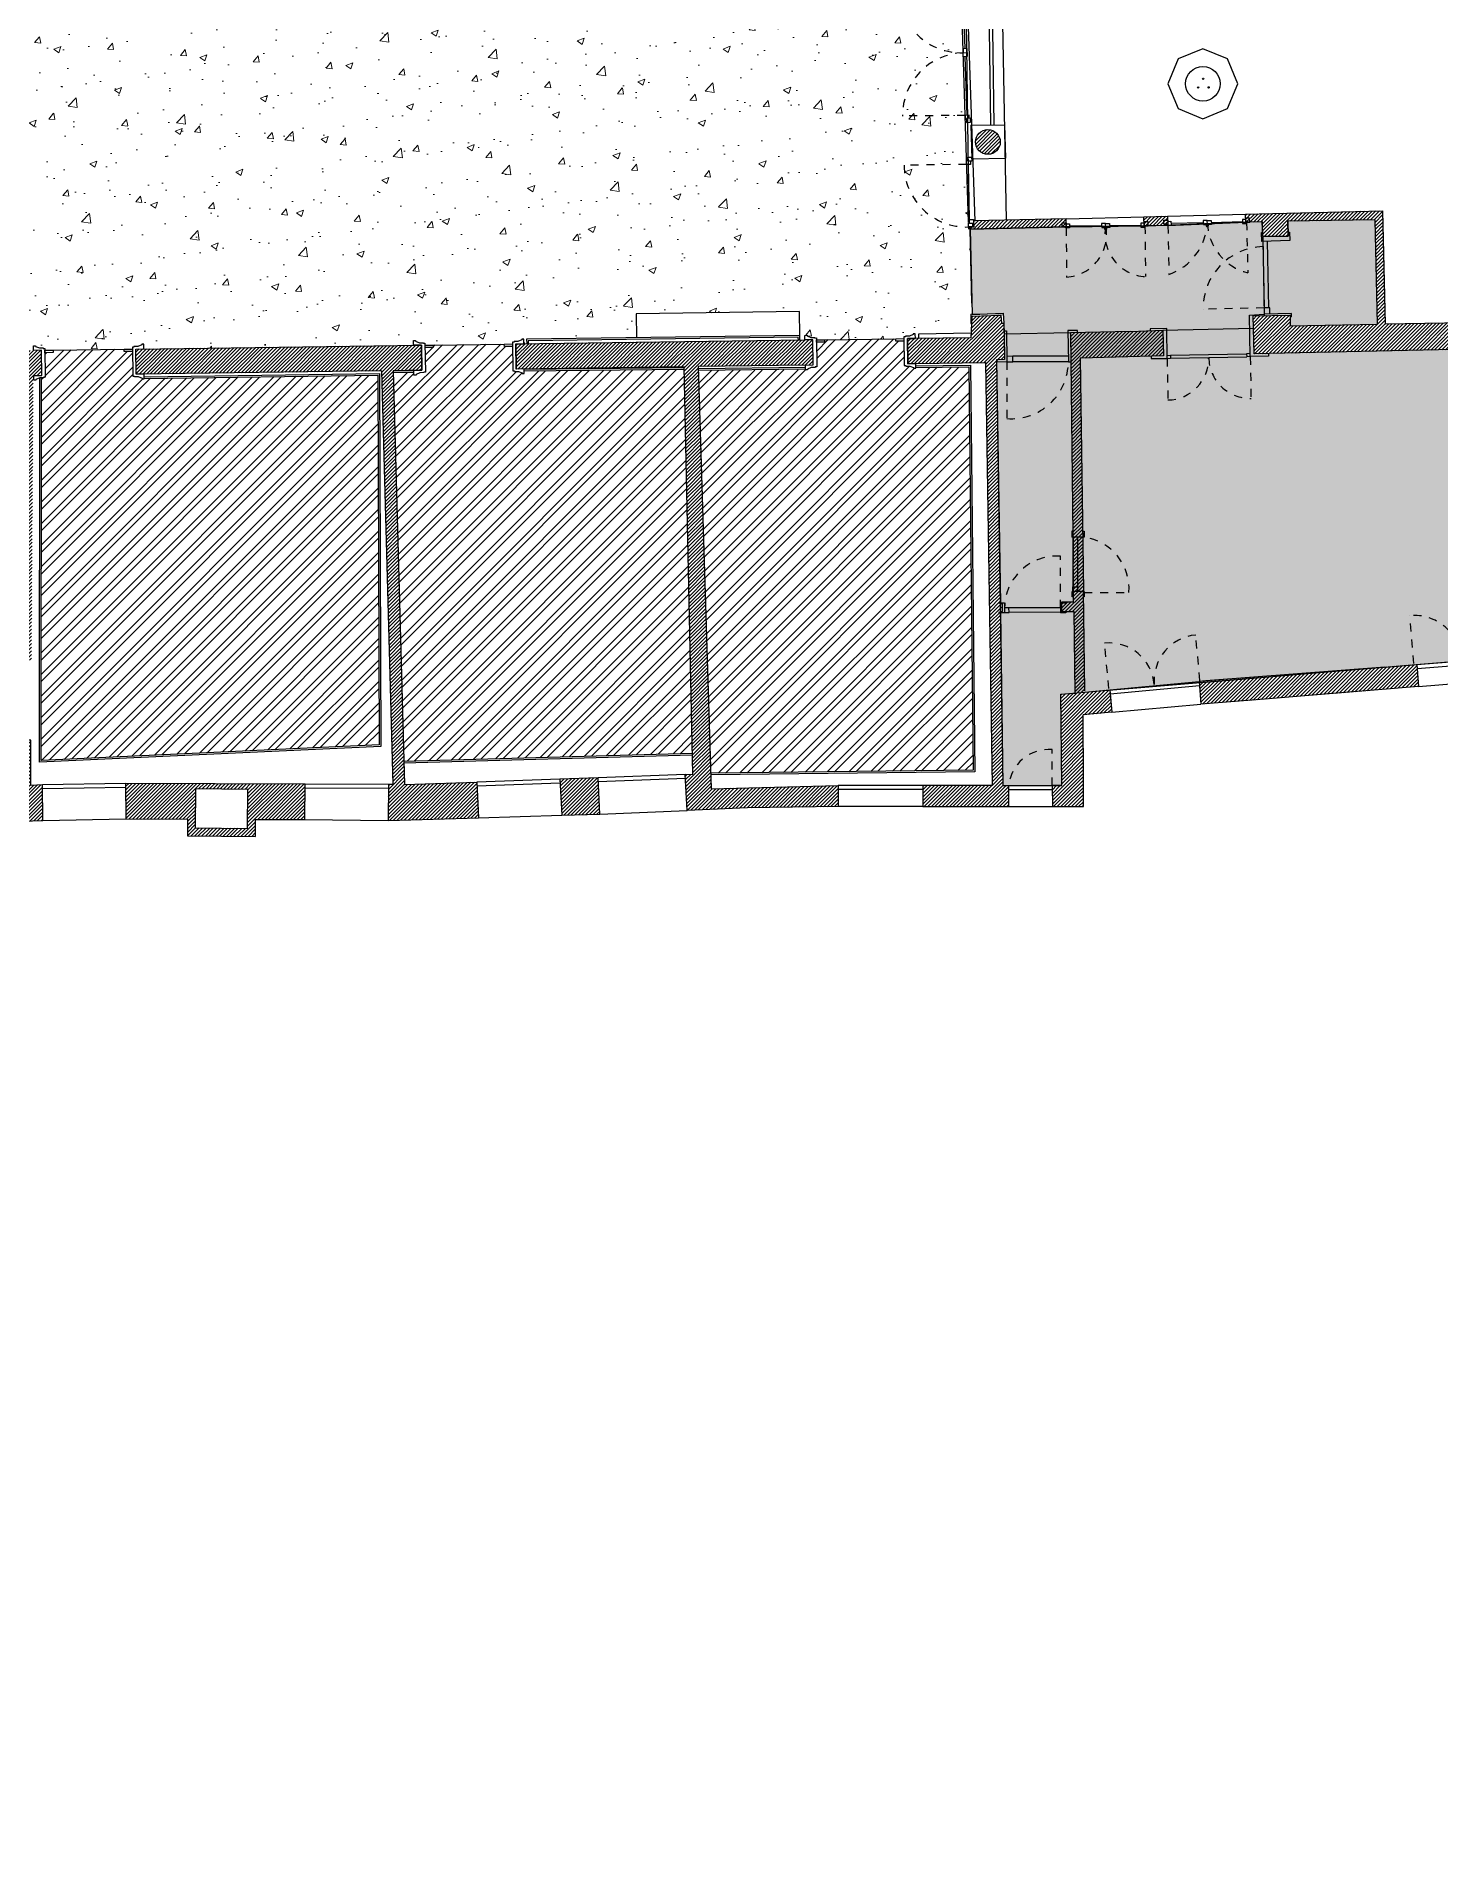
# Model space of a CAD drawing. Header units: millimetres. Extents: x -69 to 235, y 2 to 992.
# Drawn here: x 163.59 to 181.15, y 387.75 to 410.59 of the extents above; entities that cross this region are included whole.
import ezdxf

# ---------------------------------------------------------------- set-up
doc = ezdxf.new("R2010")
doc.units = ezdxf.units.MM
doc.header["$LTSCALE"] = 0.01
doc.linetypes.add('HIDDEN2', pattern=[4.7625, 3.175, -1.5875])
for name, color, linetype in [('ob_A_CONTROPARETI', 10, 'Continuous'), ('ob_A_linea_proiezione', 251, 'HIDDEN2'), ('ob_A_linea_v2', 251, 'Continuous'), ('ob_A_muro', 1, 'Continuous'), ('ob_A_muro_r', 252, 'Continuous'), ('ob_A_pav moquette', 252, 'Continuous'), ('ob_A_serramento_vetro', 253, 'Continuous'), ('ob_cornici corrette', 3, 'Continuous'), ('ob_Q 1_50', 250, 'Continuous'), ('ob_retino chiaro', 254, 'Continuous'), ('ob_serramento_s', 3, 'Continuous')]:
    doc.layers.add(name, color=color, linetype=linetype)
doc.layers.add('ob_A_pav terrazzo', color=252, linetype='Continuous', lineweight=13)
doc.styles.add('m 1_50', font='arial.ttf', dxfattribs={"height": 0.125})
doc.dimstyles.new('m 1_50 cm', dxfattribs={"dimtxt": 0.1, "dimasz": 0.1, "dimexe": 0.05, "dimexo": 0.05, "dimgap": 0.1, "dimtad": 0, "dimdec": 1, "dimlfac": 100, "dimrnd": 1, "dimdsep": 46, "dimtxsty": 'm 1_50', "dimblk": 'ARCHTICK', "dimcen": 0.2, "dimadec": 0, "dimazin": 0, "dimtfac": 1, "dimtdec": 1, "dimtofl": 0, "dimtmove": 0, "dimatfit": 3, "dimldrblk": 'DOT', "dimfxl": 0.15, "dimfxlon": 1, "dimtolj": 1, "dimtzin": 0, "dimarcsym": 0})
pattern_1 = [(45, (0, -80), (-0.0224506403, 0.0224506403), [])]

# ---------------------------------------------------------------- blocks, each defined once
blk = doc.blocks.new('_ARCHTICK')
at = {"color": 0, "linetype": 'ByBlock', "const_width": 0.15}
blk.add_lwpolyline([(-0.5, -0.5), (0.5, 0.5)], dxfattribs=at)
blk = doc.blocks.new('*D65')
at = {"layer": 'Defpoints', "color": 0, "transparency": 16777216}
for p in [(167.859, 486.354), (171.672, 2.386), (167.859, 2.254)]:
    blk.add_point(p, dxfattribs=at)
at = {"layer": 'ob_Q 1_50', "color": 0, "lineweight": -2, "transparency": 16777216}
for p, q in [((167.859, 2.404), (167.859, 2.204)), ((171.672, 2.336), (171.672, 2.204)), ((167.859, 2.254), (169.539, 2.254)), ((171.672, 2.254), (169.991, 2.254))]:
    blk.add_line(p, q, dxfattribs=at)
at = {"layer": 'ob_Q 1_50', "color": 0, "lineweight": -2, "transparency": 16777216, "xscale": 0.1, "yscale": 0.1, "zscale": 0.1, "rotation": 180}
blk.add_blockref('_ARCHTICK', (167.859, 2.254), dxfattribs=at)
at = {"layer": 'ob_Q 1_50', "color": 0, "lineweight": -2, "transparency": 16777216, "xscale": 0.1, "yscale": 0.1, "zscale": 0.1}
blk.add_blockref('_ARCHTICK', (171.672, 2.254), dxfattribs=at)
at = {"layer": 'ob_Q 1_50', "color": 0, "transparency": 16777216, "insert": (169.765, 2.254), "char_height": 0.125, "attachment_point": 5, "style": 'm 1_50'}
blk.add_mtext('\\A1;381', dxfattribs=at)
blk = doc.blocks.new('_Dot')
at = {"color": 0, "linetype": 'ByBlock', "lineweight": -2}
blk.add_line((-0.5, 0), (-1, 0), dxfattribs=at)
at = {"color": 0, "linetype": 'ByBlock', "const_width": 0.5}
blk.add_lwpolyline([(-0.25, 0, 1), (0.25, 0, 1)], format="xyb", close=True, dxfattribs=at)
blk = doc.blocks.new('ccc')
at = {"layer": 'ob_A_linea_proiezione'}
for points in [[(61.188, 5.738), (60.406, 5.738)], [(61.217, 4.174), (60.435, 4.174)], [(61.229, 3.56), (60.447, 3.56)], [(61.258, 1.997), (60.476, 1.997)], [(61.269, 1.383), (60.487, 1.383)], [(61.269, 1.383), (60.487, 1.383)]]:
    blk.add_lwpolyline(points, dxfattribs=at)
for centre, radius, start, end in [((61.187, 5.737), 0.781, 179.9655, 271.143), ((61.217, 4.174), 0.782, 91.0649, 180), ((61.228, 3.56), 0.781, 179.9655, 271.143), ((61.258, 1.997), 0.782, 91.0649, 180), ((61.268, 1.382), 0.781, 179.9655, 271.143)]:
    blk.add_arc(centre, radius, start, end, dxfattribs=at)
at = {"layer": 'ob_A_linea_v2'}
for p, q in [((61.284, 0.662), (61.179, 6.25)), ((61.368, 0.672), (61.242, 6.25))]:
    blk.add_line(p, q, dxfattribs=at)
at = {"layer": 'ob_serramento_s'}
for points in [[(61.238, 5.778), (61.238, 5.738), (61.188, 5.738), (61.187, 5.788), (61.202, 5.788)], [(61.227, 5.007), (61.213, 5.738)], [(61.228, 4.956), (61.228, 4.957)], [(61.242, 4.175), (61.229, 4.907)], [(61.269, 4.136), (61.267, 4.176), (61.217, 4.174), (61.218, 4.124), (61.234, 4.125)], [(61.278, 3.601), (61.279, 3.561), (61.229, 3.56), (61.228, 3.61), (61.243, 3.61)], [(61.267, 2.829), (61.254, 3.56)], [(61.268, 2.778), (61.268, 2.78)], [(61.283, 1.997), (61.269, 2.729)], [(61.309, 1.958), (61.308, 1.998), (61.258, 1.997), (61.259, 1.947), (61.275, 1.947)], [(61.319, 1.423), (61.319, 1.383), (61.269, 1.383), (61.268, 1.433), (61.283, 1.433)], [(61.297, 0.693), (61.294, 1.383)], [(61.334, 0.643), (61.334, 0.603), (61.284, 0.602), (61.283, 0.652), (61.298, 0.653)]]:
    blk.add_lwpolyline(points, dxfattribs=at)
for points in [[(61.251, 5.829), (61.253, 5.779), (61.203, 5.778), (61.201, 5.828)], [(61.253, 4.958), (61.252, 5.008), (61.202, 5.006), (61.203, 4.956)], [(61.253, 4.958), (61.254, 4.908), (61.204, 4.906), (61.203, 4.956)], [(61.285, 4.086), (61.284, 4.136), (61.234, 4.135), (61.235, 4.085)], [(61.292, 3.652), (61.293, 3.602), (61.243, 3.6), (61.242, 3.65)], [(61.293, 2.78), (61.292, 2.83), (61.242, 2.829), (61.243, 2.779)], [(61.293, 2.78), (61.294, 2.73), (61.244, 2.729), (61.243, 2.779)], [(61.326, 1.909), (61.325, 1.959), (61.274, 1.957), (61.276, 1.907)], [(61.332, 1.474), (61.334, 1.424), (61.284, 1.423), (61.282, 1.473)], [(61.347, 0.694), (61.349, 0.644), (61.299, 0.643), (61.297, 0.693)]]:
    blk.add_lwpolyline(points, close=True, dxfattribs=at)
blk = doc.blocks.new('A$C44A577F8')
at = {"layer": 'ob_cornici corrette'}
for points in [[(0.044, 0.18), (0.044, -0.18), (0.044, -0.18), (0.024, -0.18), (0.024, -0.187), (-0.025, -0.187), (-0.073, -0.207), (-0.073, -0.215), (-0.099, -0.215), (-0.099, -0.157), (0, -0.157), (0, 0.157), (-0.099, 0.157), (-0.099, 0.215), (-0.073, 0.215), (-0.073, 0.207), (-0.025, 0.187), (0.024, 0.187), (0.024, 0.18), (0.044, 0.18)], [(1.138, 0.18), (1.138, -0.18), (1.138, -0.18), (1.158, -0.18), (1.158, -0.187), (1.207, -0.187), (1.255, -0.207), (1.255, -0.215), (1.281, -0.215), (1.281, -0.157), (1.182, -0.157), (1.182, 0.157), (1.281, 0.157), (1.281, 0.215), (1.255, 0.215), (1.255, 0.207), (1.207, 0.187), (1.158, 0.187), (1.158, 0.18), (1.138, 0.18)]]:
    blk.add_lwpolyline(points, dxfattribs=at)
for points in [[(0.044, 0.157), (0.146, 0.157), (0.146, 0.127), (0.044, 0.127)], [(1.036, 0.157), (1.138, 0.157), (1.138, 0.127), (1.036, 0.127)]]:
    blk.add_lwpolyline(points, close=True, dxfattribs=at)

msp = doc.modelspace()

# ---------------------------------------------------------------- hatches: boundary and pattern name
at = {"layer": 'ob_A_muro_r'}
h = msp.add_hatch(dxfattribs=at)
h.set_pattern_fill('ANSI31', color=256, scale=0.01)
h.set_pattern_definition(pattern_1)
h.paths.add_polyline_path([(185.4749, 417.4966), (185.3386, 417.4995), (185.2644, 415.0807), (185.124, 415.085), (185.2007, 417.5879), (185.2262, 418.4176), (182.4134, 418.4762), (182.3776, 417.0157), (182.0659, 417.019), (182.0994, 418.7732), (182.4176, 418.7708), (182.4158, 418.5762), (185.2293, 418.5208), (185.2319, 418.6488), (185.3616, 418.6462), (185.3411, 417.6246), (185.4788, 417.6218)])
h.paths.add_polyline_path([(175.5582, 416.0257), (175.5539, 418.1035), (175.5526, 418.7575), (175.1249, 418.7575), (175.1198, 418.515), (174.2627, 418.5146), (172.9466, 418.514), (171.9358, 418.5136), (170.2793, 418.5129), (169.6707, 418.5126), (169.6682, 418.218), (173.5986, 418.186), (173.5986, 418.1873), (173.5986, 418.2005), (175.238, 418.178), (175.238, 416.4202), (175.238, 416.1412), (175.238, 414.3844), (175.2181, 414.3843), (175.2181, 414.3722), (173.5981, 414.3659), (173.5981, 414.3803), (169.9642, 414.3716), (169.9643, 414.0524), (169.9643, 413.9525), (170.1401, 413.9525), (170.1401, 413.8988), (170.1401, 413.7501), (170.4727, 413.7501), (170.4731, 413.9526), (175.1824, 413.9534), (175.1875, 413.4433), (175.5635, 413.4486)])
h.paths.add_polyline_path([(173.626, 416.4202), (173.5981, 416.4202), (173.5982, 416.4555), (173.3191, 416.4562), (173.3191, 416.4373), (170.2836, 416.4388), (170.2836, 416.4568), (170.0008, 416.4562), (170.0008, 416.4383), (170.0008, 416.4249), (169.9729, 416.1395), (170.0008, 416.1395), (170.0008, 416.1082), (170.2836, 416.1075), (170.2836, 416.122), (173.3122, 416.1234), (173.3122, 416.1069), (173.5981, 416.1075), (173.5981, 416.1412), (173.626, 416.1412)], flags=17)
h.paths.add_polyline_path([(182.4073, 411.3237), (182.0128, 411.3108), (182.0442, 410.3578), (181.8184, 410.3578), (181.825, 410.0676), (182.0679, 410.0676), (182.119, 408.6687), (182.125, 408.5167), (182.4699, 408.5243)])
h.paths.add_polyline_path([(185.7641, 407.3429), (185.1497, 407.2962), (185.1467, 409.7462), (184.6715, 409.7498), (184.6715, 407.2603), (182.4981, 407.0961), (182.4955, 407.4856), (182.1744, 407.4773), (182.1869, 407.0222), (180.458, 406.9929), (180.4267, 408.4093), (178.7086, 408.3661), (178.7126, 408.2662), (178.9207, 408.2711), (178.9236, 408.086), (179.2422, 408.0924), (179.2393, 408.2792), (180.3291, 408.2964), (180.358, 406.9907), (179.2683, 406.9693), (179.2653, 407.1036), (178.8065, 407.0944), (178.817, 406.6199), (182.0789, 406.6925), (182.2046, 403.2029), (182.21, 402.8497), (181.9718, 402.8302), (181.9912, 402.5549), (182.2799, 402.578), (182.2741, 402.6878), (183.1214, 402.762), (183.101, 403.041), (182.601, 403.0171), (182.4687, 406.5961), (185.8015, 406.848)])
h.paths.add_polyline_path([(190.6392, 409.3005), (190.2099, 409.2874), (190.2489, 407.6816), (186.7974, 407.4207), (186.8352, 406.9261), (190.2432, 407.1836), (190.3707, 403.555), (189.8753, 403.5209), (189.8899, 403.2998), (190.7235, 403.3877)])
h = msp.add_hatch(dxfattribs=at)
h.set_pattern_fill('ANSI31', color=256, scale=0.01)
h.set_pattern_definition(pattern_1)
h.paths.add_polyline_path([(175.6421, 409.2695, 1), (175.3327, 409.2695, 1)])
h.paths.add_polyline_path([(175.2864, 411.4758, 1), (175.5958, 411.4758, 1)])
h = msp.add_hatch(dxfattribs=at)
h.set_pattern_fill('ANSI31', color=256, scale=0.01)
h.set_pattern_definition(pattern_1)
h.paths.add_polyline_path([(163.6511, 406.6653), (163.5519, 406.664), (163.3128, 406.6608), (163.2944, 409.1889), (163.1377, 409.1896), (163.1561, 406.6588), (161.9242, 406.642), (161.9242, 406.327), (163.2925, 406.3462), (163.2657, 402.7955), (163.5262, 402.7935), (163.5497, 406.3497), (163.6553, 406.3512)])
h = msp.add_hatch(dxfattribs=at)
h.set_pattern_fill('ANSI31', color=256, scale=0.01)
h.set_pattern_definition(pattern_1)
h.paths.add_polyline_path([(177.7345, 408.3419), (177.4387, 408.3345), (177.4406, 408.2193), (177.738, 408.2268)])
h.paths.add_polyline_path([(176.4646, 408.3105), (175.3074, 408.2818), (175.31, 408.209), (175.2634, 408.2085), (175.264, 408.1797), (176.4662, 408.2103)])
h = msp.add_hatch(dxfattribs=at)
h.set_pattern_fill('ANSI31', color=256, scale=0.01)
h.set_pattern_definition(pattern_1)
edge = h.paths.add_edge_path()
edge.add_line((175.6897, 406.8666), (175.6848, 407.0041))
edge.add_line((175.6848, 407.0041), (175.6575, 407.0028))
edge.add_line((175.6575, 407.0028), (175.6491, 407.1041))
edge.add_line((175.6491, 407.1041), (175.2878, 407.0922))
edge.add_line((175.2878, 407.0922), (175.2736, 406.8227))
edge.add_line((175.2736, 406.8227), (174.4808, 406.8118))
edge.add_line((174.4808, 406.8118), (174.4851, 406.4976))
edge.add_line((174.4851, 406.4976), (175.4582, 406.511))
edge.add_line((175.4582, 406.511), (175.5403, 401.226))
edge.add_line((175.5403, 401.226), (174.793, 401.2257))
edge.add_line((174.793, 401.2257), (174.6752, 401.2257))
edge.add_line((174.6752, 401.2257), (174.6752, 400.9636))
edge.add_line((174.6752, 400.9636), (174.7529, 400.9624))
edge.add_arc((174.7529, 401.2624), 0.3, 270, 270.02555)
edge.add_line((174.7531, 400.9624), (175.746, 400.9628))
edge.add_line((175.746, 400.9628), (175.7458, 401.2262))
edge.add_line((175.7458, 401.2262), (175.6736, 401.226))
edge.add_line((175.6736, 401.226), (175.6449, 403.3991))
edge.add_line((175.6449, 403.3991), (175.6689, 403.4991))
edge.add_line((175.6689, 403.4991), (175.6433, 403.4991))
edge.add_line((175.6433, 403.4991), (175.5942, 406.5477))
edge.add_line((175.5942, 406.5477), (175.6952, 406.5499))
edge.add_line((175.6952, 406.5499), (175.6897, 406.8666))
h = msp.add_hatch(dxfattribs=at)
h.set_pattern_fill('ANSI31', color=256, scale=0.01)
h.set_pattern_definition(pattern_1)
h.paths.add_polyline_path([(177.6826, 406.5958), (176.643, 406.5668), (176.6813, 403.6594), (176.6979, 402.3943), (177.0118, 402.4229), (177.0361, 402.1416), (176.6794, 402.1082), (176.6794, 402.0915), (176.6816, 401.302), (176.6825, 400.9632), (176.2933, 400.9631), (176.2932, 401.2257), (176.4133, 401.2273), (176.3984, 402.3668), (176.5779, 402.3782), (176.5645, 403.3995), (176.4096, 403.3995), (176.4081, 403.5161), (176.5517, 403.5162), (176.5515, 404.359), (176.5191, 406.8825), (177.2678, 406.8988), (177.6734, 406.916)])
h = msp.add_hatch(dxfattribs=at)
h.set_pattern_fill('ANSI31', color=256, scale=0.01)
h.set_pattern_definition(pattern_1)
h.paths.add_polyline_path([(173.2991, 406.7959), (169.5861, 406.7457), (169.5903, 406.4315), (171.6893, 406.4599), (171.7968, 401.3659), (171.7029, 401.3626), (171.7252, 400.9148), (172.4764, 400.9486), (173.6154, 400.963), (173.6151, 401.2253), (172.0285, 401.185), (171.8653, 406.4623), (173.3034, 406.4818)])
h.paths.add_polyline_path([(170.6133, 401.3235), (170.136, 401.3064), (170.1586, 400.8552), (170.6361, 400.8677)])
h.paths.add_polyline_path([(166.9499, 401.242), (164.7041, 401.2528), (164.7076, 400.8096), (165.4799, 400.8062), (165.4781, 400.5967), (166.328, 400.5893), (166.3299, 400.8026), (166.9462, 400.7999)])
h.paths.add_polyline_path([(166.2289, 400.6902), (165.5789, 400.6958), (165.5832, 401.1877), (166.2332, 401.182)], flags=16)
h.paths.add_polyline_path([(163.6631, 401.2335), (163.5171, 401.2253), (163.5185, 401.7921), (163.2576, 401.7944), (163.2536, 401.1347), (162.3853, 401.136), (162.3888, 400.7489), (163.6677, 400.7892)])
h = msp.add_hatch(dxfattribs=at)
h.set_pattern_fill('ANSI32', color=256, scale=0.02)
h.paths.add_polyline_path([(167.8592, 406.3541), (164.9369, 406.3145), (164.9369, 406.3109), (164.9111, 406.3106), (164.911, 406.3185), (164.8624, 406.3379), (164.7935, 406.337), (164.7893, 406.6507), (164.6873, 406.6494), (164.6869, 406.6794), (163.797, 406.6673), (163.7974, 406.6373), (163.6954, 406.6359), (163.6995, 406.3292), (163.6795, 406.3289), (163.6796, 406.3219), (163.6533, 406.3215), (163.6485, 401.539), (167.874, 401.7341)])
h.paths.add_polyline_path([(171.69, 406.427), (169.6898, 406.4041), (169.6902, 406.3752), (169.6644, 406.3749), (169.6643, 406.3829), (169.6157, 406.4022), (169.5468, 406.4013), (169.5426, 406.7151), (169.4406, 406.7137), (169.4402, 406.7437), (168.5503, 406.7316), (168.5507, 406.7017), (168.4487, 406.7003), (168.4528, 406.3935), (168.4328, 406.3932), (168.4329, 406.3862), (168.3841, 406.3856), (168.336, 406.3649), (168.3361, 406.3569), (168.3103, 406.3566), (168.3099, 406.3883), (168.0498, 406.3853), (168.1835, 401.5311), (171.7912, 401.6305)])
h.paths.add_polyline_path([(175.2482, 406.4583), (174.5849, 406.4494), (174.585, 406.4415), (174.5591, 406.4411), (174.559, 406.4491), (174.5104, 406.4685), (174.4416, 406.4676), (174.4373, 406.7813), (174.3353, 406.7799), (174.3349, 406.8099), (173.445, 406.7979), (173.4454, 406.7679), (173.3434, 406.7665), (173.3476, 406.4597), (173.3276, 406.4595), (173.3277, 406.4525), (173.2788, 406.4518), (173.2308, 406.4312), (173.2309, 406.4232), (173.205, 406.4228), (171.8669, 406.4126), (172.0225, 401.3784), (175.3032, 401.4176)])
h = msp.add_hatch(dxfattribs=at)
h.set_pattern_fill('ANSI31', color=256, scale=0.01)
h.set_pattern_definition(pattern_1)
h.paths.add_polyline_path([(168.4044, 406.7297), (164.8328, 406.6813), (164.837, 406.3672), (167.9047, 406.4087), (168.0471, 401.2394), (167.991, 401.2377), (167.986, 400.7906), (169.1189, 400.8237), (169.099, 401.2192), (169.0965, 401.2687), (168.1916, 401.2367), (168.0491, 406.4106), (168.4087, 406.4155)])
h = msp.add_hatch(dxfattribs=at)
h.set_pattern_fill('ANSI31', color=256, scale=0.01)
h.set_pattern_definition(pattern_1)
h.paths.add_polyline_path([(180.8528, 402.7392), (180.4504, 402.7065), (178.2132, 402.5337), (178.1287, 402.526), (178.152, 402.2417), (178.7932, 402.2933), (180.8736, 402.4629)])
at = {"layer": 'ob_A_pav terrazzo'}
h = msp.add_hatch(dxfattribs=at)
h.set_pattern_fill('AR-CONC', color=256, scale=0.005)
h.paths.add_polyline_path([(175.1756, 410.3831), (175.1782, 410.3832), (175.1782, 410.3838, -0.4202458), (174.3727, 411.1556), (175.1795, 411.165), (175.2017, 410.4346), (175.2246, 410.4354), (175.2151, 411.2068), (175.1684, 411.2052), (175.1667, 411.2551), (175.2145, 411.2568), (175.2091, 411.6915), (175.1549, 411.6893), (175.1533, 411.7293), (175.1375, 411.7286), (175.1359, 411.7785), (174.3541, 411.7694, -0.407814), (175.1097, 412.56), (175.1123, 412.5601), (175.1123, 412.5607, -0.4202451), (174.3067, 413.3325), (175.0886, 413.3416), (175.0872, 413.3916), (175.1021, 413.392), (175.1007, 413.4321), (175.1507, 413.4338), (175.1363, 413.8542), (175.1329, 413.9534), (170.4733, 413.9526), (170.4727, 413.7501), (170.1401, 413.7501), (170.1401, 413.8988), (170.1401, 413.9525), (169.9643, 413.9525), (169.9643, 414.0024), (169.8334, 414.0024), (169.8334, 413.2653, -0.412979), (169.0934, 414.0021, -0.412979), (168.3534, 413.2653), (168.3534, 414.0021), (168.2225, 414.0021), (168.2225, 413.9522), (168.0425, 413.9521), (168.0425, 413.8987), (168.0425, 413.7501), (167.7099, 413.7501), (167.7093, 413.9521), (163.2597, 413.9513), (163.2785, 411.3764), (163.2001, 411.3759, -0.4163459), (163.3134, 411.2634, -0.3351639), (163.2317, 411.1552), (163.2326, 411.0417), (163.1726, 411.0412), (163.1717, 411.1547, -0.3392149), (163.0884, 411.2634, -0.4120844), (163.2001, 411.3759), (163.1218, 411.3753), (163.0713, 411.3749), (163.0506, 413.7747), (162.7333, 413.7748), (162.7326, 413.9041), (162.7026, 413.904), (162.7026, 413.9126), (162.6324, 413.9486), (162.5637, 413.9482), (162.5609, 414.5089), (162.5782, 414.509), (162.5859, 414.5103), (162.5859, 414.5176), (162.6296, 414.5179), (162.6994, 414.5545), (162.6994, 414.5631), (162.7294, 414.5633), (162.7296, 414.4837), (162.9275, 414.4847), (162.751, 418.5421), (162.7161, 418.5406), (162.7104, 418.6704), (163.096, 418.6872), (163.1017, 418.5573), (163.0667, 418.5558), (163.0691, 418.5019), (167.2828, 418.5105), (167.2828, 418.6755), (167.925, 418.6755), (167.9246, 418.7495), (167.9197, 419.83), (167.9188, 420.0293), (166.7853, 420.0251), (164.59, 420.0164), (164.5902, 419.9588), (164.5644, 419.9587), (164.5644, 419.9667), (164.516, 419.9865), (164.4471, 419.9862), (164.4471, 419.9932), (163.3331, 419.9889), (163.3331, 419.9819), (163.2842, 419.9817), (163.236, 419.9615), (163.236, 419.9535), (163.2102, 419.9534), (163.21, 420.011), (163.0385, 420.0104), (163.0446, 419.8705), (162.6589, 419.8537), (162.6533, 419.9836), (162.6882, 419.9851), (162.64, 421.0931), (162.4094, 421.0937), (162.4093, 421.0142), (162.3793, 421.0143), (162.3794, 421.0229), (162.3095, 421.0594), (162.2408, 421.0595), (162.2408, 421.0682), (161.0533, 421.0713), (161.0283, 421.0714), (161.0283, 421.0628), (160.9846, 421.0629), (160.9145, 421.0268), (160.9145, 421.0182), (160.8845, 421.0182), (160.8847, 421.0978), (160.6494, 421.0984), (160.7616, 418.5222), (160.7816, 418.5231), (160.7886, 418.3612), (160.725, 418.3581), (160.726, 418.3302), (160.7696, 417.2411), (160.7707, 417.2133), (160.8385, 417.2159), (160.8455, 417.054), (160.9035, 415.4345), (161.1508, 415.4441), (161.1881, 414.4761), (161.2926, 414.4766), (161.292, 414.5562), (161.322, 414.5563), (161.322, 414.5477), (161.3922, 414.5117), (161.4609, 414.5121), (161.4637, 413.9514), (161.4387, 413.9513), (161.4387, 413.9426), (161.395, 413.9424), (161.3252, 413.9058), (161.3252, 413.8972), (161.2953, 413.897), (161.2949, 413.9766), (161.2402, 413.9764), (161.2412, 413.7761), (160.9058, 413.7764), (160.914, 406.7058), (161.0642, 406.7079), (161.0642, 406.6284), (161.9041, 406.6416), (161.9041, 406.7192), (163.1141, 406.7356), (163.0926, 409.189), (163.1377, 409.1894), (163.216, 409.1899, -0.4163459), (163.1027, 409.3024, -0.3350524), (163.1844, 409.4106), (163.1834, 409.5513), (163.2434, 409.5513), (163.2444, 409.4111, -0.3392149), (163.3277, 409.3024, -0.4120844), (163.216, 409.1899), (163.2944, 409.1905), (163.3124, 406.7118), (163.551, 406.7146), (163.5513, 406.7147), (163.5512, 406.722), (163.577, 406.7223), (163.5771, 406.7143), (163.6257, 406.695), (163.6946, 406.6959), (163.695, 406.6659), (163.797, 406.6673), (164.6869, 406.6794), (164.7889, 406.6807), (164.7886, 406.7037), (164.8086, 406.704), (164.8085, 406.711), (164.8573, 406.7117), (164.9054, 406.7323), (164.9053, 406.7403), (164.9311, 406.7407), (164.9319, 406.6827), (168.3053, 406.7283), (168.3045, 406.7863), (168.3303, 406.7866), (168.3304, 406.7787), (168.379, 406.7593), (168.4479, 406.7603), (168.4483, 406.7303), (168.5503, 406.7316), (169.4402, 406.7437), (169.5422, 406.7451), (169.5419, 406.7681), (169.5619, 406.7683), (169.5618, 406.7753), (169.6106, 406.776), (169.6587, 406.7967), (169.6586, 406.8046), (169.6844, 406.805), (169.6852, 406.747), (169.7203, 406.7475), (169.719, 406.8032), (171.0945, 406.8223), (171.0904, 407.1229), (173.1323, 407.1506), (173.1364, 406.8506), (173.1369, 406.7937), (173.2, 406.7946), (173.1992, 406.8526), (173.225, 406.8529), (173.2252, 406.8449), (173.2737, 406.8256), (173.3426, 406.8265), (173.343, 406.7965), (173.445, 406.7979), (174.3349, 406.8099), (174.4369, 406.8113), (174.4366, 406.8343), (174.4566, 406.8346), (174.4565, 406.8416), (174.5054, 406.8423), (174.5534, 406.8629), (174.5533, 406.8709), (174.5792, 406.8713), (174.5799, 406.8133), (174.6231, 406.8138), (174.6223, 406.8731), (175.2767, 406.8823), (175.283, 407.0017), (175.2732, 407.0022), (175.274, 407.1159), (175.2887, 407.1162), (175.264, 408.1801), (175.2634, 408.2077, -0.4275244), (174.4386, 408.9786), (175.2425, 408.988), (175.242, 409.0285), (175.2344, 409.0282), (175.2326, 409.0782), (175.2414, 409.0785), (175.236, 409.513), (175.2209, 409.5124), (175.2192, 409.5524), (175.2034, 409.5516), (175.2019, 409.6016), (174.42, 409.5925, -0.407814)])
h.paths.add_polyline_path([(175.2219, 408.9878), (174.4386, 408.9786, 0.4204555), (175.2447, 408.2069), (175.2433, 408.258), (175.2442, 408.258)], flags=17)
h.paths.add_polyline_path([(175.1807, 410.3338), (175.1797, 410.3338), (175.1782, 410.3832, 0.4087808), (174.42, 409.5925), (175.2019, 409.6016), (175.2031, 409.6017)], flags=17)
h.paths.add_polyline_path([(174.3727, 411.1556, 0.4202458), (175.1782, 410.3838), (175.1767, 410.4337), (175.1545, 411.1647)], flags=17)
h.paths.add_polyline_path([(175.1141, 412.5107), (175.1138, 412.5107), (175.1123, 412.5601, 0.4087801), (174.3541, 411.7694), (175.1359, 411.7785), (175.1365, 411.7786)], flags=17)
h.paths.add_polyline_path([(174.3067, 413.3325, 0.4202451), (175.1123, 412.5607), (175.1107, 412.6107), (175.0886, 413.3416)], flags=17)
at = {"layer": 'ob_retino chiaro'}
h = msp.add_hatch(color=256, dxfattribs=at)
h.dxf.hatch_style = 1
h.paths.add_polyline_path([(175.264, 408.1801), (175.2887, 407.1145), (175.6779, 407.1277), (175.6854, 407.0042), (175.6848, 407.0037), (175.6952, 406.5499), (175.5942, 406.5477), (175.6736, 401.226), (176.4133, 401.2264), (176.3984, 402.3668), (180.8422, 402.7384), (182.21, 402.8497), (182.2046, 403.2029), (182.1417, 404.9477), (182.0789, 406.6925), (178.817, 406.6199), (178.8065, 407.0944), (179.2653, 407.1036), (179.2683, 406.9693), (180.358, 406.9907), (180.3291, 408.2964), (179.2393, 408.2792), (179.243, 408.0924), (178.9236, 408.086), (178.9192, 408.2711), (178.7125, 408.2676), (177.5893, 408.223), (176.4662, 408.2103)])

# ---------------------------------------------------------------- linework, layer by layer
at = {"layer": 'ob_A_CONTROPARETI'}
for p, q in [((171.6898, 406.447), (169.6896, 406.4241)), ((173.2047, 406.4507), (171.8666, 406.4326)), ((168.3096, 406.4083), (168.0495, 406.4053)), ((168.3099, 406.3883), (168.0498, 406.3853)), ((171.69, 406.427), (169.6898, 406.4041)), ((173.2049, 406.4307), (171.8669, 406.4126))]:
    msp.add_line(p, q, dxfattribs=at)
for points in [[(173.1364, 406.8506), (173.1323, 407.1506), (171.0904, 407.1229), (171.0945, 406.8229)], [(173.1369, 406.7937), (173.1364, 406.8506), (169.719, 406.8032), (169.7203, 406.7475)], [(173.1169, 406.7936), (173.1166, 406.8303), (169.7394, 406.7835), (169.7403, 406.7478)], [(174.6231, 406.8142), (174.6223, 406.8731), (175.2753, 406.8823)], [(174.5849, 406.4494), (175.2482, 406.4583), (175.3032, 401.4176), (172.0225, 401.3784)], [(174.5846, 406.4693), (175.268, 406.4786), (175.3234, 401.3979), (172.0231, 401.3584)], [(164.9366, 406.3345), (167.8792, 406.3744), (167.894, 401.715), (163.6285, 401.518), (163.6333, 406.3213)], [(164.9369, 406.3145), (167.8592, 406.3541), (167.874, 401.7341), (163.6485, 401.539), (163.6533, 406.3215)], [(168.1835, 401.5311), (171.7886, 401.6304)], [(168.1841, 401.5111), (171.7892, 401.6104)]]:
    msp.add_lwpolyline(points, dxfattribs=at)
at = {"layer": 'ob_A_linea_proiezione'}
for p, q in [((177.7279, 406.5645), (177.7391, 406.0446)), ((178.769, 406.5844), (178.7777, 406.0644)), ((180.8149, 402.7512), (180.7658, 403.3505)), ((178.1365, 402.5389), (178.0875, 403.1071)), ((177.0004, 402.4371), (176.9476, 403.0049))]:
    msp.add_line(p, q, dxfattribs=at)
for points in [[(178.7224, 408.2662), (178.738, 407.6327)], [(176.467, 408.1945), (176.4699, 407.5812)], [(177.4513, 408.2199), (177.4578, 407.5863)], [(177.7385, 408.2267), (177.7503, 407.6135)], [(178.9441, 407.1964), (178.1796, 407.1781)], [(175.7257, 406.5204), (175.7261, 405.8114)], [(176.3938, 403.4474), (176.3935, 404.0913)], [(176.6912, 403.6396), (177.2508, 403.6399)], [(176.2932, 401.2257), (176.2931, 401.675)]]:
    msp.add_lwpolyline(points, dxfattribs=at)
for centre, radius, start, end in [((176.4372, 408.1145), 0.5343, 273.5043, 11.34171), ((177.485, 408.1199), 0.5343, 169.24722, 267.08462), ((177.5084, 408.2968), 0.7249, 289.48862, 356.99618), ((178.9038, 408.285), 0.673, 182.22929, 255.74134), ((178.9493, 407.1916), 0.7698, 91.62333, 181.00343), ((175.7771, 406.526), 0.7164, 265.9161, 359.72632), ((177.7279, 406.5645), 0.52, 271.22546, 1.22546), ((178.769, 406.5844), 0.52, 180.95834, 270.95834), ((176.6073, 403.6882), 0.6452, 355.71079, 82.54491), ((176.3475, 403.4413), 0.6516, 85.95388, 179.0817), ((180.8149, 402.7512), 0.6013, 4.66204, 94.68113), ((178.1365, 402.5389), 0.5703, 94.92427, 184.92427), ((177.0004, 402.4371), 0.5703, 5.31539, 95.31539), ((176.2505, 401.1703), 0.5064, 85.17974, 175.04851)]:
    msp.add_arc(centre, radius, start, end, dxfattribs=at)
at = {"layer": 'ob_A_linea_v2'}
for p, q in [((175.2513, 408.2782), (175.1875, 413.4433)), ((178.1761, 410.4345), (177.8667, 410.3063)), ((178.4855, 410.3063), (178.1761, 410.4345)), ((177.8667, 410.3063), (177.7386, 409.9969)), ((178.6136, 409.9969), (178.4855, 410.3063)), ((177.7386, 409.9969), (177.8667, 409.6875)), ((178.4855, 409.6875), (178.6136, 409.9969)), ((177.8667, 409.6875), (178.1761, 409.5594)), ((178.1761, 409.5594), (178.4855, 409.6875)), ((176.4646, 408.3105), (177.4387, 408.3345)), ((177.7345, 408.3419), (178.7086, 408.3661)), ((177.738, 408.2268), (178.7126, 408.2662)), ((176.4662, 408.2103), (177.4406, 408.2193)), ((178.9236, 408.086), (178.9434, 407.0971)), ((177.6734, 406.916), (178.8099, 406.9411)), ((176.5189, 406.8825), (175.6897, 406.8683)), ((174.6752, 400.9636), (173.6154, 400.9635))]:
    msp.add_line(p, q, dxfattribs=at)
for points in [[(175.7216, 408.2901), (175.6202, 413.6732)], [(175.2729, 409.4793), (175.693, 409.4854)], [(175.2729, 409.4793), (175.2869, 409.0595)], [(175.693, 409.4854), (175.707, 409.0655)], [(175.2869, 409.0595), (175.707, 409.0655)], [(175.2873, 407.2544), (175.264, 408.1801)], [(180.8736, 402.4629), (181.9912, 402.5549)], [(177.0361, 402.1416), (178.152, 402.2417)], [(175.746, 400.9628), (176.2933, 400.9631)], [(163.6677, 400.7892), (164.7076, 400.8096)], [(166.9462, 400.7999), (167.986, 400.7906)], [(169.1189, 400.8237), (170.1586, 400.8552)], [(170.6361, 400.8677), (171.7252, 400.9148)]]:
    msp.add_lwpolyline(points, dxfattribs=at)
for centre, radius in [((178.1761, 409.9969), 0.216), ((178.1171, 409.9507), 0.00798), ((178.1794, 410.06), 0.00798), ((178.248, 409.9507), 0.00798)]:
    msp.add_circle(centre, radius, dxfattribs=at)
at = {"layer": 'ob_A_muro'}
for p, q in [((179.2422, 408.0924), (179.2393, 408.2792)), ((180.358, 406.9907), (180.3291, 408.2964)), ((180.458, 406.9929), (180.4267, 408.4093)), ((175.2878, 407.0922), (175.2736, 406.8227)), ((175.6848, 407.0041), (175.6897, 406.8666)), ((177.2678, 406.8988), (177.6734, 406.916)), ((177.6734, 406.916), (177.6826, 406.5958)), ((164.837, 406.3672), (164.8328, 406.6813)), ((164.8345, 406.6814), (168.4044, 406.7297)), ((168.4044, 406.7297), (168.4087, 406.4155)), ((169.5861, 406.7457), (173.2, 406.7946)), ((169.5903, 406.4315), (169.5861, 406.7457)), ((175.2736, 406.8227), (174.5799, 406.8133)), ((171.6894, 406.4599), (169.5903, 406.4315)), ((171.7968, 401.3659), (171.6893, 406.4599)), ((173.2042, 406.4804), (171.8653, 406.4623)), ((174.5842, 406.4991), (175.4582, 406.511)), ((175.4582, 406.511), (175.5403, 401.226)), ((177.6826, 406.5958), (176.643, 406.5668)), ((176.643, 406.5668), (176.6813, 403.6594)), ((167.9047, 406.4087), (164.8352, 406.3672)), ((168.4087, 406.4155), (168.0491, 406.4106)), ((168.0491, 406.4106), (168.1916, 401.2367)), ((175.6433, 403.4991), (175.6689, 403.4991)), ((175.6702, 403.3991), (175.6689, 403.4991)), ((175.6449, 403.3991), (175.6702, 403.3991)), ((176.4096, 403.3995), (176.5645, 403.3995)), ((176.5779, 402.3782), (176.5645, 403.3995)), ((180.4504, 402.7065), (178.2132, 402.5337)), ((176.3984, 402.3668), (176.5779, 402.3782)), ((176.4133, 401.2264), (176.3984, 402.3668)), ((165.5789, 400.6958), (165.5832, 401.1877)), ((165.5832, 401.1877), (166.2332, 401.182)), ((166.2289, 400.6902), (166.2332, 401.182)), ((168.1916, 401.2367), (169.0967, 401.2687)), ((169.0965, 401.2687), (169.1189, 400.8237)), ((175.5403, 401.226), (174.793, 401.2257)), ((164.7076, 400.8096), (165.4799, 400.8062)), ((165.4799, 400.8062), (165.4781, 400.5967)), ((166.328, 400.5893), (166.3299, 400.8026)), ((170.1586, 400.8552), (170.6361, 400.8677)), ((165.4781, 400.5967), (166.328, 400.5893)), ((165.5789, 400.6958), (166.2289, 400.6902))]:
    msp.add_line(p, q, dxfattribs=at)
for points in [[(175.264, 408.1797), (176.4662, 408.2103), (176.4646, 408.3105)], [(176.4646, 408.3105), (175.3074, 408.2818), (175.31, 408.209)], [(177.738, 408.2268), (177.4406, 408.2193), (177.4387, 408.3345), (177.7345, 408.3419), (177.738, 408.2268)], [(178.9207, 408.2711), (178.7126, 408.2662), (178.7086, 408.3661), (180.4267, 408.4093)], [(178.9236, 408.086), (178.9207, 408.2711)], [(180.3291, 408.2964), (179.2393, 408.2792)], [(175.2441, 408.2068), (175.2447, 408.1778)], [(175.2634, 408.2085), (175.31, 408.209)], [(175.264, 408.1801), (175.2634, 408.2085)], [(178.9236, 408.086), (179.2422, 408.0924)], [(175.2878, 407.0922), (175.2878, 407.0922), (175.2878, 407.0922), (175.6491, 407.1041), (175.6575, 407.0028), (175.6848, 407.0041)], [(177.2678, 406.8988), (176.5191, 406.8825), (176.5515, 404.359), (176.5517, 403.5162), (176.4081, 403.5161), (176.4096, 403.3995)], [(182.0789, 406.6925), (178.817, 406.6199), (178.8065, 407.0944), (179.2653, 407.1036), (179.2683, 406.9693), (180.358, 406.9907)], [(182.1869, 407.0222), (180.458, 406.9929)], [(163.5497, 406.3497), (163.6553, 406.3512), (163.6511, 406.6653), (163.5519, 406.664)], [(173.2042, 406.4804), (173.3034, 406.4818), (173.2991, 406.7959), (173.2, 406.7946)], [(174.5799, 406.8133), (174.4808, 406.8119), (174.485, 406.4977), (174.5842, 406.4991)], [(175.6897, 406.8666), (175.6952, 406.5499)], [(171.8653, 406.4623), (172.0285, 401.185), (173.6151, 401.2258), (173.6154, 400.9635), (172.4764, 400.9486), (171.7252, 400.9148)], [(175.6952, 406.5499), (175.5942, 406.5477)], [(175.5942, 406.5477), (175.6433, 403.4991)], [(167.9047, 406.4087), (168.0471, 401.2394), (167.991, 401.2377), (167.986, 400.7906)], [(176.6976, 402.411), (176.6813, 403.6594)], [(175.6449, 403.3991), (175.6736, 401.226)], [(180.4504, 402.7065), (180.8528, 402.7392), (180.8736, 402.4629)], [(176.6977, 402.3943), (177.0118, 402.4229), (177.0361, 402.1416)], [(178.2132, 402.5337), (178.1287, 402.526), (178.152, 402.2417)], [(180.8736, 402.4629), (178.7932, 402.2933)], [(177.0361, 402.1416), (176.6794, 402.1082)], [(176.6794, 402.0915), (176.6794, 402.1082)], [(178.7932, 402.2933), (178.152, 402.2417)], [(176.6816, 401.302), (176.6794, 402.0915)], [(163.2576, 401.7944), (163.2536, 401.1347), (162.3853, 401.136), (162.3888, 400.7489), (163.6677, 400.7892), (163.6631, 401.2335), (163.5171, 401.2253), (163.5185, 401.7921), (163.2576, 401.7944)], [(166.3299, 400.8026), (166.9462, 400.7999), (166.9499, 401.242), (164.7041, 401.2528), (164.7076, 400.8096)], [(170.6361, 400.8677), (170.6133, 401.3235), (170.136, 401.3064), (170.1586, 400.8552)], [(171.7252, 400.9148), (171.7029, 401.3626), (171.7968, 401.3659)], [(174.793, 401.2257), (174.6752, 401.2257), (174.6752, 400.9636)], [(175.6736, 401.226), (175.7458, 401.2262), (175.746, 400.9628)], [(176.4133, 401.2273), (176.2932, 401.2257), (176.2933, 400.9631)], [(176.2933, 400.9631), (176.6825, 400.9632), (176.6816, 401.302)], [(167.986, 400.7906), (169.1189, 400.8237)]]:
    msp.add_lwpolyline(points, dxfattribs=at)
msp.add_lwpolyline([(174.6752, 400.9636), (174.7529, 400.9624, 0.0001166), (174.7531, 400.9624), (175.746, 400.9628)], format="xyb", dxfattribs=at)
msp.add_circle((175.4874, 409.2695), 0.1547, dxfattribs=at)
msp.add_circle((175.4874, 409.2695), 0.1547, dxfattribs=at)
at = {"layer": 'ob_A_pav moquette'}
for p, q in [((163.797, 406.6673), (164.6869, 406.6794)), ((168.5503, 406.7316), (169.4402, 406.7437)), ((173.445, 406.7979), (174.3349, 406.8099))]:
    msp.add_line(p, q, dxfattribs=at)
at = {"layer": 'ob_A_serramento_vetro'}
for p, q in [((180.8528, 402.7392), (181.9718, 402.8302)), ((180.8569, 402.6894), (181.9758, 402.7804)), ((177.0118, 402.4229), (178.1287, 402.526)), ((177.0164, 402.3731), (178.1333, 402.4762)), ((164.7041, 401.2528), (163.6631, 401.2335)), ((164.7051, 401.2028), (163.664, 401.1836)), ((167.9908, 401.1877), (166.9497, 401.192)), ((167.991, 401.2377), (166.9499, 401.242)), ((170.136, 401.3064), (169.0965, 401.2687)), ((170.1378, 401.2564), (169.0983, 401.2187)), ((171.7029, 401.3626), (170.6133, 401.3235)), ((171.7046, 401.3126), (170.6151, 401.2736)), ((174.6752, 401.2257), (173.6151, 401.2258)), ((175.7458, 401.2262), (176.2932, 401.2257)), ((174.6752, 401.1757), (173.615, 401.1758)), ((175.7458, 401.1762), (176.2932, 401.1757))]:
    msp.add_line(p, q, dxfattribs=at)
at = {"layer": 'ob_retino chiaro'}
msp.add_lwpolyline([(182.0789, 406.6925), (178.817, 406.6199), (178.8065, 407.0944), (179.2653, 407.1036), (179.2683, 406.9693), (180.358, 406.9907), (180.3291, 408.2964), (179.2393, 408.2792), (179.243, 408.0924), (178.9236, 408.086), (178.9192, 408.2711), (178.7125, 408.2676), (177.5893, 408.223), (176.4662, 408.2103), (175.264, 408.1801), (175.2887, 407.1145), (175.6779, 407.1277), (175.6854, 407.0042), (175.6848, 407.0037), (175.6952, 406.5499), (175.5942, 406.5477), (175.6736, 401.226), (176.4133, 401.2264), (176.3984, 402.3668), (180.8422, 402.7384), (182.21, 402.8497)], dxfattribs=at)
at = {"layer": 'ob_serramento_s'}
for p, q in [((177.7774, 408.2526), (178.1812, 408.2624)), ((178.2812, 408.2648), (178.6718, 408.2743)), ((176.5062, 408.2199), (176.9101, 408.2239)), ((177.0101, 408.2249), (177.4008, 408.2288)), ((175.2732, 407.0022), (175.283, 407.0017)), ((177.727, 406.6016), (177.7695, 406.6032)), ((177.7279, 406.5645), (177.771, 406.5661)), ((177.7695, 406.6032), (177.771, 406.5661)), ((178.767, 406.6236), (178.7233, 406.6218)), ((178.7233, 406.6218), (178.7247, 406.5847)), ((178.7677, 406.5865), (178.7247, 406.5847)), ((176.5507, 404.4061), (176.5358, 404.406)), ((176.5358, 404.406), (176.5358, 404.3292)), ((176.6787, 404.405), (176.691, 404.405)), ((176.691, 404.405), (176.691, 404.328)), ((176.691, 404.328), (176.5358, 404.3292)), ((175.6939, 403.4962), (175.693, 403.3887)), ((175.6247, 403.3988), (175.6248, 403.3887)), ((175.6248, 403.3887), (175.693, 403.3887))]:
    msp.add_line(p, q, dxfattribs=at)
for points in [[(175.5255, 409.4833), (175.4999, 411.2701)], [(175.5655, 409.4835), (175.5399, 411.2701)], [(177.7368, 408.2767), (177.7768, 408.2776), (177.7779, 408.2276), (177.728, 408.2265), (177.7277, 408.2414)], [(178.7108, 408.3008), (178.6708, 408.2993), (178.6727, 408.2493), (178.7227, 408.2512), (178.7224, 408.2662)], [(176.4659, 408.2445), (176.5059, 408.2449), (176.5064, 408.1949), (176.4564, 408.1944), (176.4563, 408.2094)], [(176.9597, 408.2494), (176.9097, 408.2486), (176.9105, 408.199), (176.9605, 408.1994)], [(177.4402, 408.2547), (177.4002, 408.2538), (177.4013, 408.2038), (177.4513, 408.205), (177.4513, 408.2199)], [(179.2598, 408.1411), (179.2622, 408.0358), (178.911, 408.0262), (178.9096, 408.137)], [(178.9096, 408.137), (178.9227, 408.1372)], [(179.2414, 408.1409), (179.2598, 408.1411)], [(178.9261, 408.0266), (178.9441, 407.1964)], [(178.9797, 408.0281), (178.9983, 407.1964)], [(175.274, 407.1159), (175.6786, 407.1257)], [(175.6786, 407.1257), (175.6848, 407.0041)], [(179.2844, 407.0824), (179.2822, 407.126), (178.944, 407.1157), (178.944, 407.1157)], [(179.0133, 407.1178), (179.0133, 407.1964), (178.9441, 407.1964), (178.9441, 407.1157)], [(175.274, 407.1159), (175.2732, 407.0022)], [(175.6882, 406.9093), (175.7187, 406.9097), (175.7257, 406.5204), (175.6038, 406.5182), (175.6033, 406.5482)], [(176.609, 406.8841), (176.6086, 406.9141), (176.4885, 406.912), (176.4935, 406.5226), (176.5235, 406.5234)], [(177.5281, 406.5917), (177.5287, 406.5612), (177.7279, 406.5645), (177.7232, 406.9382), (177.5172, 406.9333), (177.5176, 406.9094)], [(178.996, 406.6233), (178.9968, 406.5927), (178.7677, 406.5865), (178.7605, 407.1053), (178.944, 407.1157)], [(178.996, 406.6233), (178.9968, 406.5927), (178.7677, 406.5865), (178.7605, 407.1053)], [(179.2844, 407.0824), (179.2658, 407.082)], [(175.7244, 406.59), (175.7257, 406.5204), (175.8004, 406.5208), (175.7995, 406.5901), (175.7244, 406.59)], [(176.4926, 406.5919), (175.7995, 406.5901)], [(176.4935, 406.5226), (175.8004, 406.5208)], [(177.7694, 406.6036), (178.7233, 406.6218)], [(177.771, 406.5666), (178.7247, 406.5847)], [(176.5517, 404.3291), (176.5502, 403.7078)], [(176.6077, 404.3286), (176.6071, 403.7076)], [(176.607, 403.6501), (176.5497, 403.6496), (176.5502, 403.7078), (176.6071, 403.7076), (176.607, 403.6501)], [(175.6258, 403.4993), (175.6258, 403.5093), (175.6933, 403.5093), (175.6939, 403.4962)], [(176.3934, 403.5108), (176.3934, 403.5108), (176.4609, 403.5108), (176.4612, 403.4997)], [(176.4149, 403.5108), (176.3934, 403.5108), (176.3942, 403.384), (176.3942, 403.384)], [(176.5517, 403.5822), (176.5413, 403.5824), (176.5414, 403.6496), (176.5414, 403.6496)], [(176.6912, 403.6504), (176.6912, 403.6504), (176.5414, 403.6496), (176.5414, 403.6496)], [(176.6912, 403.6504), (176.6912, 403.6504), (176.6912, 403.5829), (176.6821, 403.5826)], [(175.6935, 403.446), (175.693, 403.3887), (175.7519, 403.3891), (175.751, 403.446), (175.6935, 403.446)], [(176.3938, 403.4467), (175.751, 403.446)], [(176.3942, 403.3907), (175.7519, 403.3891)], [(176.4617, 403.3995), (176.4614, 403.3839), (176.3942, 403.384), (176.3942, 403.384)]]:
    msp.add_lwpolyline(points, dxfattribs=at)
for points in [[(176.4154, 408.2587), (176.4654, 408.2595), (176.4662, 408.2095), (176.4162, 408.2087)], [(177.4902, 408.2706), (177.4402, 408.2697), (177.441, 408.2198), (177.491, 408.2206)], [(177.6861, 408.2901), (177.736, 408.2917), (177.7376, 408.2417), (177.6876, 408.2402)], [(178.2304, 408.2886), (178.1804, 408.2871), (178.182, 408.2375), (178.232, 408.2386)], [(178.2304, 408.2886), (178.2804, 408.2898), (178.2819, 408.2398), (178.232, 408.2386)], [(178.7606, 408.3174), (178.7106, 408.3158), (178.7122, 408.2659), (178.7621, 408.2674)], [(176.9458, 408.1792), (176.9758, 408.1797), (176.9755, 408.1996), (176.9455, 408.1992)], [(176.9597, 408.2494), (177.0097, 408.2498), (177.0105, 408.1999), (176.9605, 408.1994)], [(178.2176, 408.2182), (178.2476, 408.2191), (178.2469, 408.2391), (178.217, 408.2382)]]:
    msp.add_lwpolyline(points, close=True, dxfattribs=at)

# ---------------------------------------------------------------- block references
at = {"layer": 'ob_A_muro', "rotation": 0.775469593805856}
for p in [(163.6532, 406.5083), (168.4065, 406.5726), (173.3013, 406.6388)]:
    msp.add_blockref('A$C44A577F8', p, dxfattribs=at)
at = {"layer": 'ob_serramento_s', "rotation": 0.6701767144511827}
msp.add_blockref('ccc', (113.9716, 406.8887), dxfattribs=at)

# ---------------------------------------------------------------- dimensions: what is measured, and where the dimension line sits
at = {"layer": 'ob_Q 1_50'}
dim = msp.add_linear_dim(base=(167.8592, 2.2539), p1=(171.6716, 2.3859), p2=(167.8592, 486.3541), dimstyle='m 1_50 cm', dxfattribs=at)
dim.commit()
dim.dimension.update_dxf_attribs({"geometry": '*D65', "text_midpoint": (169.7654, 2.2539)})

doc.saveas('drawing.dxf')
